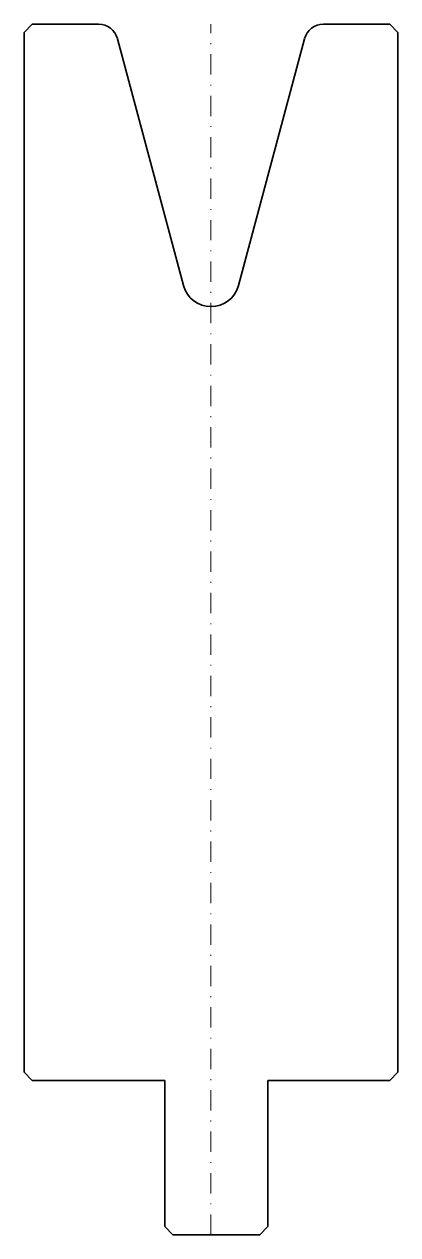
# Model space of a CAD drawing. Header units: millimetres. Extents: x -23 to 23, y -149 to 0.
import ezdxf

# ---------------------------------------------------------------- set-up
doc = ezdxf.new("R2010")
doc.units = ezdxf.units.MM
doc.header["$LTSCALE"] = 5
doc.linetypes.add('AUSGEZOGEN', pattern=[0])
doc.linetypes.add('DASHDOT', pattern=[1, 0.5, -0.25, 0, -0.25])
doc.layers.add('2', color=7, linetype='Continuous')

msp = doc.modelspace()

# ---------------------------------------------------------------- linework, layer by layer
at = {"layer": '2', "color": 7, "linetype": 'DASHDOT', "lineweight": 18}
msp.add_line((0, -149), (0, 0), dxfattribs=at)
at = {"layer": '2', "color": 7, "linetype": 'AUSGEZOGEN', "lineweight": 35}
for p, q in [((-23, -1), (-22, 0)), ((-23, -129), (-23, -1)), ((-22, 0), (-13.84, 0)), ((13.84, 0), (22, 0)), ((22, 0), (23, -1)), ((23, -1), (23, -129)), ((-11.52, -1.78), (-3.38, -32.17)), ((3.38, -32.17), (11.52, -1.78)), ((-22, -130), (-23, -129)), ((23, -129), (22, -130)), ((-5.7, -130), (-22, -130)), ((-5.7, -148), (-5.7, -130)), ((22, -130), (7, -130)), ((7, -130), (7, -148)), ((-4.7, -149), (-5.7, -148)), ((6, -149), (-4.7, -149)), ((7, -148), (6, -149))]:
    msp.add_line(p, q, dxfattribs=at)
for centre, radius, start, end in [((-13.84, -2.4), 2.4, 15, 90), ((13.84, -2.4), 2.4, 90, 165), ((0, -31.26), 3.5, 195, 345)]:
    msp.add_arc(centre, radius, start, end, dxfattribs=at)

doc.saveas('drawing.dxf')
